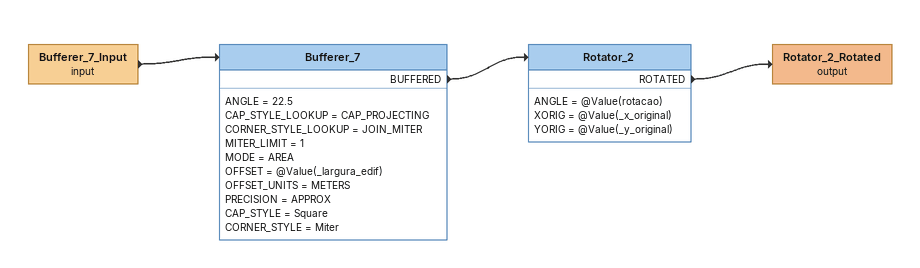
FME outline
Bufferer_7_Input (input)
    -> Bufferer_7
Bufferer_7
    ANGLE = 22.5
    CAP_STYLE_LOOKUP = CAP_PROJECTING
    CORNER_STYLE_LOOKUP = JOIN_MITER
    MITER_LIMIT = 1
    MODE = AREA
    OFFSET = @Value(_largura_edif)
    OFFSET_UNITS = METERS
    PRECISION = APPROX
    CAP_STYLE = Square
    CORNER_STYLE = Miter
    BUFFERED -> Rotator_2
Rotator_2
    ANGLE = @Value(rotacao)
    XORIG = @Value(_x_original)
    YORIG = @Value(_y_original)
    ROTATED -> Rotator_2_Rotated (output)
Rotator_2_Rotated (output)
